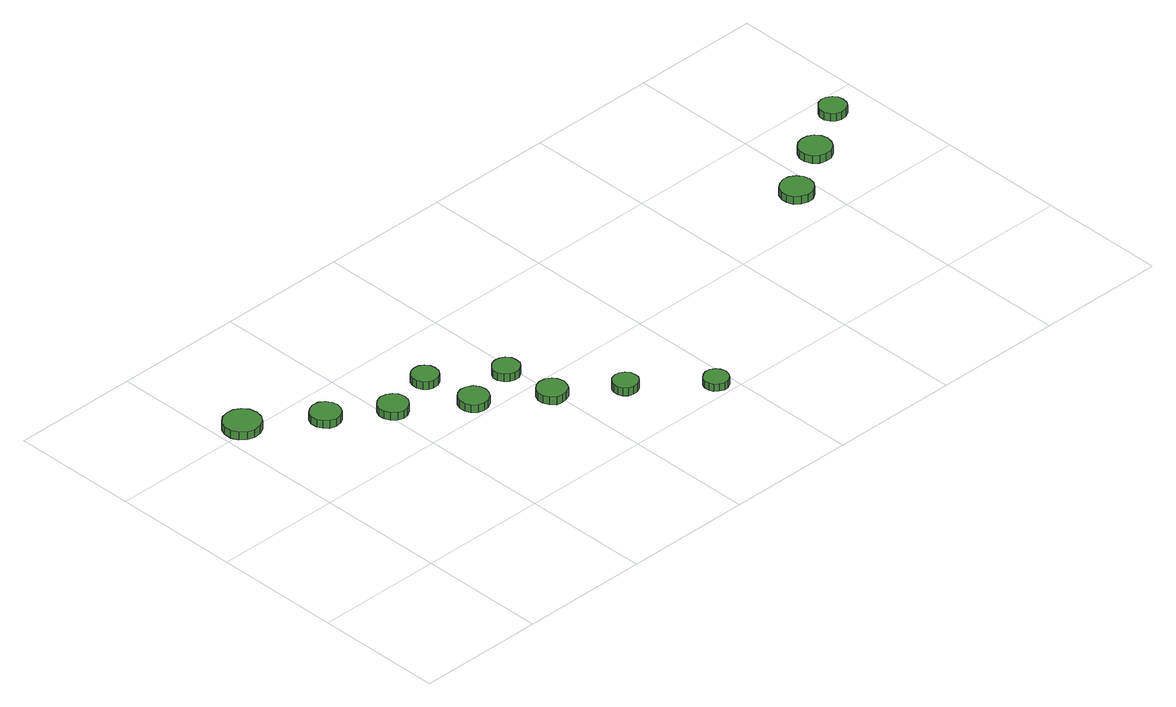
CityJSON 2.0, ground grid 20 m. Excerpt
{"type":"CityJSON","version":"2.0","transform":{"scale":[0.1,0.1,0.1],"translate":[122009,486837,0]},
"CityObjects":{
"tree1":{"type":"SolitaryVegetationObject","attributes":{"function":"something"},"geometry":[{"type":"MultiSurface","lod":"1","boundaries":[[[0,1,2,3,4,5,6,7,8,9,10,11,12,13,14]],[[15,16,17,18,19,20,21,22,23,24,25,26,27,28,29]],[[0,29,28,1]],[[1,28,27,2]],[[2,27,26,3]],[[3,26,25,4]],[[4,25,24,5]],[[5,24,23,6]],[[6,23,22,7]],[[7,22,21,8]],[[8,21,20,9]],[[9,20,19,10]],[[10,19,18,11]],[[11,18,17,12]],[[12,17,16,13]],[[13,16,15,14]],[[14,15,29,0]]]}]},
"tree2":{"type":"SolitaryVegetationObject","attributes":{"function":"something"},"geometry":[{"type":"MultiSurface","lod":"1","boundaries":[[[30,31,32,33,34,35,36,37,38,39,40,41,42,43,44]],[[45,46,47,48,49,50,51,52,53,54,55,56,57,58,59]],[[30,59,58,31]],[[31,58,57,32]],[[32,57,56,33]],[[33,56,55,34]],[[34,55,54,35]],[[35,54,53,36]],[[36,53,52,37]],[[37,52,51,38]],[[38,51,50,39]],[[39,50,49,40]],[[40,49,48,41]],[[41,48,47,42]],[[42,47,46,43]],[[43,46,45,44]],[[44,45,59,30]]]}]},
"tree3":{"type":"SolitaryVegetationObject","attributes":{"function":"something"},"geometry":[{"type":"MultiSurface","lod":"1","boundaries":[[[60,61,62,63,64,65,66,67,68,69,70,71,72,73,74]],[[75,76,77,78,79,80,81,82,83,84,85,86,87,88,89]],[[60,89,88,61]],[[61,88,87,62]],[[62,87,86,63]],[[63,86,85,64]],[[64,85,84,65]],[[65,84,83,66]],[[66,83,82,67]],[[67,82,81,68]],[[68,81,80,69]],[[69,80,79,70]],[[70,79,78,71]],[[71,78,77,72]],[[72,77,76,73]],[[73,76,75,74]],[[74,75,89,60]]]}]},
"tree4":{"type":"SolitaryVegetationObject","attributes":{"function":"something"},"geometry":[{"type":"MultiSurface","lod":"1","boundaries":[[[90,91,92,93,94,95,96,97,98,99,100,101,102,103,104]],[[105,106,107,108,109,110,111,112,113,114,115,116,117,118,119]],[[90,119,118,91]],[[91,118,117,92]],[[92,117,116,93]],[[93,116,115,94]],[[94,115,114,95]],[[95,114,113,96]],[[96,113,112,97]],[[97,112,111,98]],[[98,111,110,99]],[[99,110,109,100]],[[100,109,108,101]],[[101,108,107,102]],[[102,107,106,103]],[[103,106,105,104]],[[104,105,119,90]]]}]},
"tree5":{"type":"SolitaryVegetationObject","attributes":{"function":"something"},"geometry":[{"type":"MultiSurface","lod":"1","boundaries":[[[120,121,122,123,124,125,126,127,128,129,130,131,132,133,134]],[[135,136,137,138,139,140,141,142,143,144,145,146,147,148,149]],[[120,149,148,121]],[[121,148,147,122]],[[122,147,146,123]],[[123,146,145,124]],[[124,145,144,125]],[[125,144,143,126]],[[126,143,142,127]],[[127,142,141,128]],[[128,141,140,129]],[[129,140,139,130]],[[130,139,138,131]],[[131,138,137,132]],[[132,137,136,133]],[[133,136,135,134]],[[134,135,149,120]]]}]},
"tree6":{"type":"SolitaryVegetationObject","attributes":{"function":"something"},"geometry":[{"type":"MultiSurface","lod":"1","boundaries":[[[150,151,152,153,154,155,156,157,158,159,160,161,162,163,164]],[[165,166,167,168,169,170,171,172,173,174,175,176,177,178,179]],[[150,179,178,151]],[[151,178,177,152]],[[152,177,176,153]],[[153,176,175,154]],[[154,175,174,155]],[[155,174,173,156]],[[156,173,172,157]],[[157,172,171,158]],[[158,171,170,159]],[[159,170,169,160]],[[160,169,168,161]],[[161,168,167,162]],[[162,167,166,163]],[[163,166,165,164]],[[164,165,179,150]]]}]},
"tree7":{"type":"SolitaryVegetationObject","attributes":{"function":"something"},"geometry":[{"type":"MultiSurface","lod":"1","boundaries":[[[180,181,182,183,184,185,186,187,188,189,190,191,192,193,194]],[[195,196,197,198,199,200,201,202,203,204,205,206,207,208,209]],[[180,209,208,181]],[[181,208,207,182]],[[182,207,206,183]],[[183,206,205,184]],[[184,205,204,185]],[[185,204,203,186]],[[186,203,202,187]],[[187,202,201,188]],[[188,201,200,189]],[[189,200,199,190]],[[190,199,198,191]],[[191,198,197,192]],[[192,197,196,193]],[[193,196,195,194]],[[194,195,209,180]]]}]},
"tree8":{"type":"SolitaryVegetationObject","attributes":{"function":"something"},"geometry":[{"type":"MultiSurface","lod":"1","boundaries":[[[210,211,212,213,214,215,216,217,218,219,220,221,222,223,224]],[[225,226,227,228,229,230,231,232,233,234,235,236,237,238,239]],[[210,239,238,211]],[[211,238,237,212]],[[212,237,236,213]],[[213,236,235,214]],[[214,235,234,215]],[[215,234,233,216]],[[216,233,232,217]],[[217,232,231,218]],[[218,231,230,219]],[[219,230,229,220]],[[220,229,228,221]],[[221,228,227,222]],[[222,227,226,223]],[[223,226,225,224]],[[224,225,239,210]]]}]},
"tree9":{"type":"SolitaryVegetationObject","attributes":{"function":"something"},"geometry":[{"type":"MultiSurface","lod":"1","boundaries":[[[240,241,242,243,244,245,246,247,248,249,250,251,252,253,254]],[[255,256,257,258,259,260,261,262,263,264,265,266,267,268,269]],[[240,269,268,241]],[[241,268,267,242]],[[242,267,266,243]],[[243,266,265,244]],[[244,265,264,245]],[[245,264,263,246]],[[246,263,262,247]],[[247,262,261,248]],[[248,261,260,249]],[[249,260,259,250]],[[250,259,258,251]],[[251,258,257,252]],[[252,257,256,253]],[[253,256,255,254]],[[254,255,269,240]]]}]},
"tree10":{"type":"SolitaryVegetationObject","attributes":{"function":"something"},"geometry":[{"type":"MultiSurface","lod":"1","boundaries":[[[270,271,272,273,274,275,276,277,278,279,280,281,282,283,284]],[[285,286,287,288,289,290,291,292,293,294,295,296,297,298,299]],[[270,299,298,271]],[[271,298,297,272]],[[272,297,296,273]],[[273,296,295,274]],[[274,295,294,275]],[[275,294,293,276]],[[276,293,292,277]],[[277,292,291,278]],[[278,291,290,279]],[[279,290,289,280]],[[280,289,288,281]],[[281,288,287,282]],[[282,287,286,283]],[[283,286,285,284]],[[284,285,299,270]]]}]},
"tree11":{"type":"SolitaryVegetationObject","attributes":{"function":"something"},"geometry":[{"type":"MultiSurface","lod":"1","boundaries":[[[300,301,302,303,304,305,306,307,308,309,310,311,312,313,314]],[[315,316,317,318,319,320,321,322,323,324,325,326,327,328,329]],[[300,329,328,301]],[[301,328,327,302]],[[302,327,326,303]],[[303,326,325,304]],[[304,325,324,305]],[[305,324,323,306]],[[306,323,322,307]],[[307,322,321,308]],[[308,321,320,309]],[[309,320,319,310]],[[310,319,318,311]],[[311,318,317,312]],[[312,317,316,313]],[[313,316,315,314]],[[314,315,329,300]]]}]},
"tree12":{"type":"SolitaryVegetationObject","attributes":{"function":"something"},"geometry":[{"type":"MultiSurface","lod":"1","boundaries":[[[330,331,332,333,334,335,336,337,338,339,340,341,342,343,344]],[[345,346,347,348,349,350,351,352,353,354,355,356,357,358,359]],[[330,359,358,331]],[[331,358,357,332]],[[332,357,356,333]],[[333,356,355,334]],[[334,355,354,335]],[[335,354,353,336]],[[336,353,352,337]],[[337,352,351,338]],[[338,351,350,339]],[[339,350,349,340]],[[340,349,348,341]],[[341,348,347,342]],[[342,347,346,343]],[[343,346,345,344]],[[344,345,359,330]]]}]}
},
"vertices":[
[64,409,22],[62,421,22],[55,430,22],[45,436,22],[33,437,22],[22,434,22],[13,426,22],[8,415,22],[8,403,22],[13,393,22],[22,385,22],[33,381,22],[45,383,22],[55,388,22],[62,398,22],[62,398,9],[55,388,9],[45,383,9],[33,381,9],[22,385,9],[13,393,9],[8,403,9],[8,415,9],[13,426,9],[22,434,9],[33,437,9],[45,436,9],[55,430,9],[62,421,9],[64,409,9],
[156,344,22],[154,353,22],[149,361,22],[141,366,22],[131,367,22],[122,364,22],[115,358,22],[111,349,22],[111,339,22],[115,331,22],[122,324,22],[131,321,22],[141,322,22],[149,327,22],[154,335,22],[154,335,9],[149,327,9],[141,322,9],[131,321,9],[122,324,9],[115,331,9],[111,339,9],[111,349,9],[115,358,9],[122,364,9],[131,367,9],[141,366,9],[149,361,9],[154,353,9],[156,344,9],
[235,291,23],[233,301,23],[227,308,23],[219,313,23],[210,314,23],[201,311,23],[194,305,23],[190,296,23],[190,287,23],[194,278,23],[201,271,23],[210,268,23],[219,269,23],[227,274,23],[233,282,23],[233,282,10],[227,274,10],[219,269,10],[210,268,10],[201,271,10],[194,278,10],[190,287,10],[190,296,10],[194,305,10],[201,311,10],[210,314,10],[219,313,10],[227,308,10],[233,301,10],[235,291,10],
[327,226,23],[325,235,23],[320,243,23],[311,248,23],[302,249,23],[293,246,23],[286,240,23],[282,231,23],[282,221,23],[286,213,23],[293,206,23],[302,203,23],[311,204,23],[320,209,23],[325,217,23],[325,217,10],[320,209,10],[311,204,10],[302,203,10],[293,206,10],[286,213,10],[282,221,10],[282,231,10],[286,240,10],[293,246,10],[302,249,10],[311,248,10],[320,243,10],[325,235,10],[327,226,10],
[313,311,22],[312,319,22],[307,326,22],[300,330,22],[291,331,22],[283,328,22],[277,323,22],[274,315,22],[274,307,22],[277,299,22],[283,293,22],[291,291,22],[300,292,22],[307,296,22],[312,303,22],[312,303,9],[307,296,9],[300,292,9],[291,291,9],[283,293,9],[277,299,9],[274,307,9],[274,315,9],[277,323,9],[283,328,9],[291,331,9],[300,330,9],[307,326,9],[312,319,9],[313,311,9],
[418,164,22],[416,174,22],[411,181,22],[402,186,22],[393,187,22],[384,184,22],[377,178,22],[373,169,22],[373,160,22],[377,151,22],[384,144,22],[393,142,22],[402,143,22],[411,147,22],[416,155,22],[416,155,9],[411,147,9],[402,143,9],[393,142,9],[384,144,9],[377,151,9],[373,160,9],[373,169,9],[377,178,9],[384,184,9],[393,187,9],[402,186,9],[411,181,9],[416,174,9],[418,164,9],
[406,246,22],[405,254,22],[400,261,22],[392,265,22],[384,266,22],[376,263,22],[370,257,22],[366,250,22],[366,241,22],[370,234,22],[376,228,22],[384,226,22],[392,226,22],[400,231,22],[405,237,22],[405,237,9],[400,231,9],[392,226,9],[384,226,9],[376,228,9],[370,234,9],[366,241,9],[366,250,9],[370,257,9],[376,263,9],[384,266,9],[392,265,9],[400,261,9],[405,254,9],[406,246,9],
[499,106,22],[498,114,22],[493,120,22],[486,124,22],[478,125,22],[470,123,22],[464,117,22],[461,110,22],[461,102,22],[464,95,22],[470,89,22],[478,87,22],[486,88,22],[493,92,22],[498,98,22],[498,98,9],[493,92,9],[486,88,9],[478,87,9],[470,89,9],[464,95,9],[461,102,9],[461,110,9],[464,117,9],[470,123,9],[478,125,9],[486,124,9],[493,120,9],[498,114,9],[499,106,9],
[593,23,23],[591,31,23],[587,37,23],[580,41,23],[572,42,23],[565,39,23],[559,34,23],[556,27,23],[556,19,23],[559,12,23],[565,7,23],[572,4,23],[580,5,23],[587,9,23],[591,15,23],[591,15,11],[587,9,11],[580,5,11],[572,4,11],[565,7,11],[559,12,11],[556,19,11],[556,27,11],[559,34,11],[565,39,11],[572,42,11],[580,41,11],[587,37,11],[591,31,11],[593,23,11],
[992,264,23],[990,274,23],[984,282,23],[975,288,23],[965,289,23],[955,285,23],[947,279,23],[943,269,23],[943,259,23],[947,249,23],[955,243,23],[965,239,23],[975,240,23],[984,246,23],[990,254,23],[990,254,10],[984,246,10],[975,240,10],[965,239,10],[955,243,10],[947,249,10],[943,259,10],[943,269,10],[947,279,10],[955,285,10],[965,289,10],[975,288,10],[984,282,10],[990,274,10],[992,264,10],
[1078,316,22],[1076,326,22],[1070,334,22],[1061,339,22],[1051,340,22],[1041,337,22],[1033,330,22],[1029,321,22],[1029,311,22],[1033,301,22],[1041,294,22],[1051,291,22],[1061,292,22],[1070,297,22],[1076,306,22],[1076,306,9],[1070,297,9],[1061,292,9],[1051,291,9],[1041,294,9],[1033,301,9],[1029,311,9],[1029,321,9],[1033,330,9],[1041,337,9],[1051,340,9],[1061,339,9],[1070,334,9],[1076,326,9],[1078,316,9],
[1158,367,21],[1157,376,21],[1152,382,21],[1144,387,21],[1136,388,21],[1128,385,21],[1122,379,21],[1118,372,21],[1118,363,21],[1122,356,21],[1128,350,21],[1136,347,21],[1144,348,21],[1152,352,21],[1157,359,21],[1157,359,8],[1152,352,8],[1144,348,8],[1136,347,8],[1128,350,8],[1122,356,8],[1118,363,8],[1118,372,8],[1122,379,8],[1128,385,8],[1136,388,8],[1144,387,8],[1152,382,8],[1157,376,8],[1158,367,8]
]}
